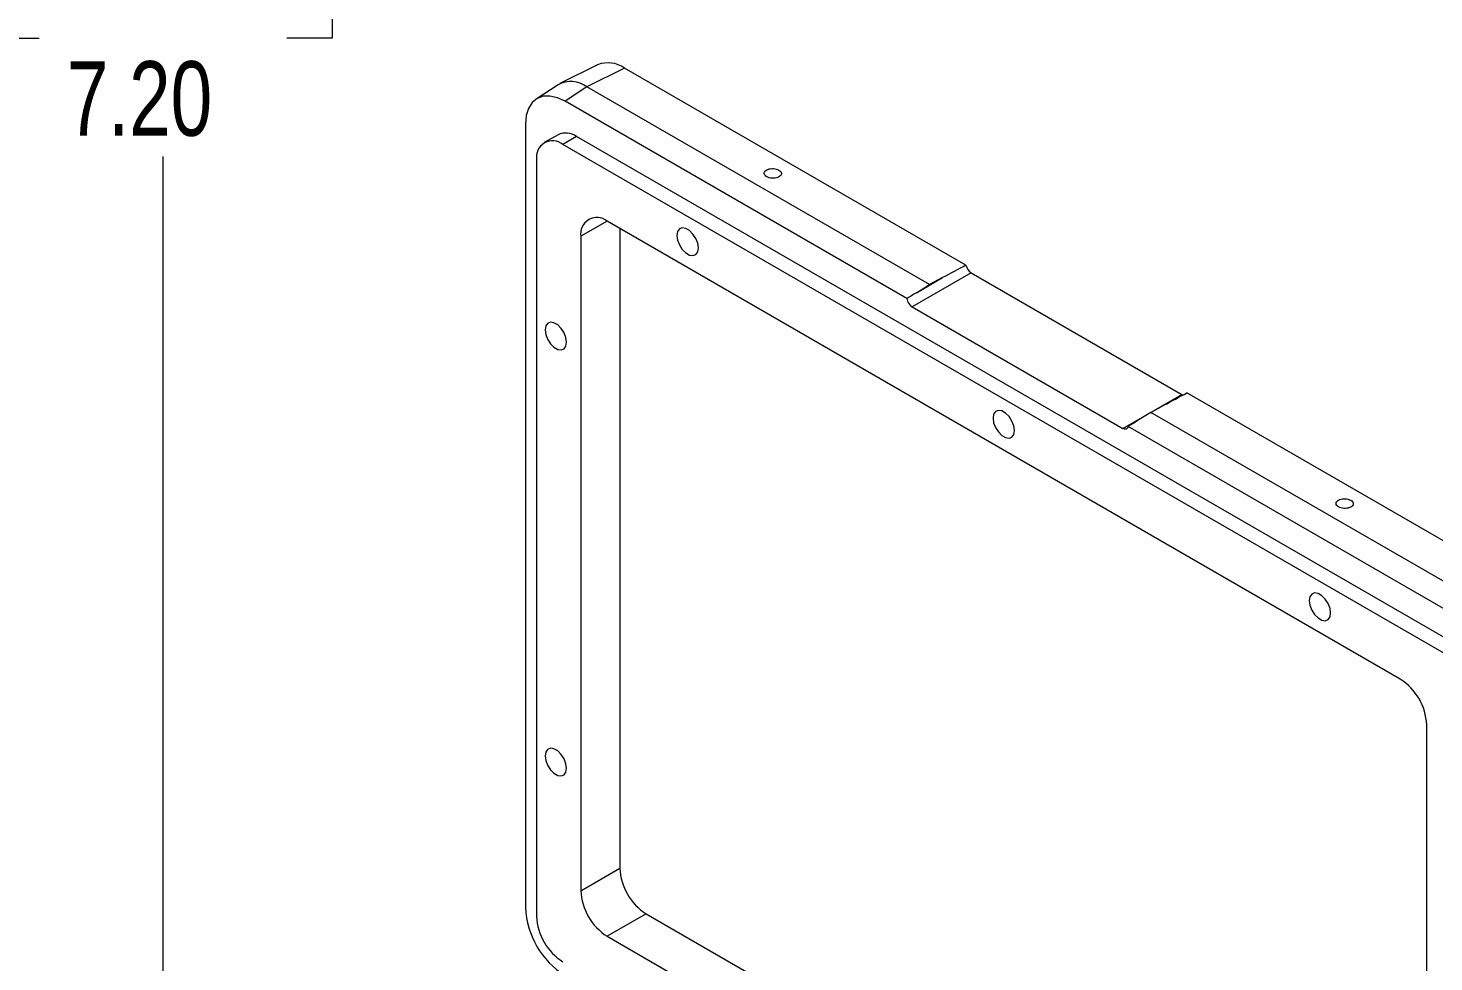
# Model space of a CAD drawing. Header units: inches. Extents: x 0 to 11, y 0 to 8.5.
# Drawn here: x 7.432 to 9.79, y 3.038 to 4.604 of the extents above; entities that cross this region are included whole.
import ezdxf

# ---------------------------------------------------------------- set-up
doc = ezdxf.new("R2010")
doc.units = ezdxf.units.IN
doc.header["$MEASUREMENT"] = 0
doc.layers.add('SLD-0', color=7, linetype='Continuous', lineweight=0)
doc.styles.add('SLDTEXTSTYLE2', font='TXT', dxfattribs={"width": 0.75})
doc.dimstyles.new('SLDDIMSTYLE1', dxfattribs={"dimtxt": 0.166667, "dimasz": 0.2, "dimexe": 0, "dimexo": 0.0625, "dimgap": 0.041667, "dimtad": 0, "dimtih": 1, "dimtoh": 1, "dimlfac": 2, "dimzin": 4, "dimdsep": 46, "dimtxsty": 'SLDTEXTSTYLE2', "dimsah": 1, "dimcen": 0.09, "dimadec": 0, "dimazin": 0, "dimtfac": 1, "dimtofl": 0, "dimtmove": 0, "dimatfit": 3, "dimfxl": 1, "dimtolj": 1, "dimtzin": 12, "dimarcsym": 0})

# ---------------------------------------------------------------- blocks, each defined once
blk = doc.blocks.new('*D14')
at = {"layer": 'SLD-0'}
for p, q in [((7.1396, 6.3421), (7.6978, 6.3421)), ((7.6584, 6.3421), (7.6584, 4.7859)), ((7.3747, 4.7859), (7.3747, 4.5874)), ((7.3747, 4.7859), (7.4507, 4.7859)), ((7.9421, 4.7859), (7.8662, 4.7859)), ((7.9421, 4.7859), (7.9421, 4.5874)), ((7.3747, 4.5874), (7.4507, 4.5874)), ((7.9421, 4.5874), (7.8662, 4.5874)), ((7.6584, 2.7421), (7.6584, 4.3888)), ((7.1396, 2.7421), (7.6978, 2.7421))]:
    blk.add_line(p, q, dxfattribs=at)
for points in [[(7.6584, 6.3421), (7.6284, 6.1421), (7.6884, 6.1421)], [(7.6584, 2.7421), (7.6884, 2.9421), (7.6284, 2.9421)]]:
    blk.add_solid(points, dxfattribs=at)
at = {"layer": 'SLD-0', "char_height": 0.125, "attachment_point": 1, "style": 'SLDTEXTSTYLE2'}
for s, insert in [('182.9', (7.4507, 4.747)), ('7.20', (7.4968, 4.5485))]:
    blk.add_mtext(s, dxfattribs=dict(at, insert=insert))

msp = doc.modelspace()

# ---------------------------------------------------------------- linework, layer by layer
at = {"color": 7, "linetype": 'Continuous', "lineweight": 15}
for p, q in [((8.38726, 4.54257), (8.32415, 4.51105)), ((8.43245, 4.53703), (8.36933, 4.50551)), ((9.00518, 4.2064), (8.43245, 4.53703)), ((8.32088, 4.50916), (8.2842, 4.48492)), ((8.36933, 4.50551), (8.33265, 4.48127)), ((8.94389, 4.17382), (8.36933, 4.50551)), ((8.90602, 4.15027), (8.33265, 4.48127)), ((8.2664, 4.44301), (8.2664, 3.12931)), ((8.32081, 4.42528), (8.29783, 4.41202)), ((8.35205, 4.42219), (8.32907, 4.40892)), ((9.83095, 3.56844), (8.35205, 4.42219)), ((9.80797, 3.55517), (8.32907, 4.40892)), ((8.28488, 4.3834), (8.28488, 3.11452)), ((8.40331, 4.28034), (8.35912, 4.25482)), ((9.73373, 3.5123), (8.40331, 4.28034)), ((8.35912, 4.25482), (8.35912, 3.15739)), ((8.42452, 4.26809), (8.42452, 3.19515)), ((9.01376, 4.1937), (8.91476, 4.13655)), ((8.9219, 4.16016), (8.96602, 4.18563)), ((8.9219, 4.16016), (8.94389, 4.17382)), ((8.96602, 4.18563), (8.94389, 4.17382)), ((9.01376, 4.1937), (9.36724, 3.98964)), ((8.91476, 4.13655), (9.26825, 3.93249)), ((9.26825, 3.93249), (9.36724, 3.98964)), ((9.94855, 3.6618), (9.37582, 3.99243)), ((9.31513, 3.95951), (9.33712, 3.9714)), ((9.31513, 3.95951), (9.293, 3.94593)), ((9.88969, 3.62782), (9.31513, 3.95951)), ((9.85036, 3.60512), (9.27698, 3.93612)), ((9.77793, 2.33833), (9.77793, 3.43576)), ((8.35912, 3.15739), (8.42452, 3.19515)), ((8.46872, 3.1186), (8.40331, 3.08084)), ((8.46872, 3.1186), (9.77793, 2.36281)), ((8.40331, 3.08084), (9.73373, 2.31281))]:
    msp.add_line(p, q, dxfattribs=at)
at = {"color": 7, "linetype": 'Continuous', "lineweight": 15, "flags": 128}
for points in [[(8.33265, 4.48127), (8.31972, 4.48726), (8.30729, 4.49009), (8.29584, 4.48963), (8.2858, 4.48591), (8.27756, 4.47908), (8.27144, 4.46939), (8.26767, 4.45721), (8.2664, 4.44301)], [(8.69147, 4.36583), (8.69309, 4.36472), (8.69435, 4.36348), (8.69522, 4.36214), (8.69566, 4.36074), (8.69566, 4.35933), (8.69522, 4.35795), (8.69435, 4.35665), (8.69309, 4.35545), (8.69147, 4.35441), (8.68953, 4.35354), (8.68734, 4.35288), (8.68497, 4.35245), (8.68248, 4.35225), (8.67995, 4.35231), (8.67746, 4.3526), (8.67508, 4.35313), (8.6729, 4.35388), (8.67096, 4.35482), (8.66934, 4.35593), (8.66807, 4.35718), (8.66721, 4.35852), (8.66677, 4.35991), (8.66677, 4.36132), (8.66721, 4.3627), (8.66807, 4.36401), (8.66934, 4.3652), (8.67096, 4.36625), (8.6729, 4.36711), (8.67508, 4.36777), (8.67746, 4.36821), (8.67995, 4.3684), (8.68248, 4.36835), (8.68497, 4.36806), (8.68734, 4.36753), (8.68953, 4.36678), (8.69147, 4.36583)], [(8.55622, 4.23534), (8.55514, 4.24309), (8.552, 4.25116), (8.54721, 4.25858), (8.54132, 4.26445), (8.53506, 4.26806), (8.52918, 4.26899), (8.52438, 4.26711), (8.52125, 4.26265), (8.52016, 4.25616), (8.52125, 4.24841), (8.52438, 4.24034), (8.52918, 4.23292), (8.53506, 4.22705), (8.54132, 4.22344), (8.54721, 4.22251), (8.552, 4.22439), (8.55514, 4.22885), (8.55622, 4.23534)], [(8.33525, 4.07712), (8.33417, 4.08487), (8.33103, 4.09294), (8.32624, 4.10035), (8.32035, 4.10622), (8.31409, 4.10984), (8.30821, 4.11076), (8.30341, 4.10888), (8.30028, 4.10443), (8.29919, 4.09794), (8.30028, 4.09019), (8.30341, 4.08212), (8.30821, 4.0747), (8.31409, 4.06883), (8.32035, 4.06521), (8.32624, 4.06429), (8.33103, 4.06617), (8.33417, 4.07062), (8.33525, 4.07712)], [(9.36724, 3.98964), (9.3687, 3.98893), (9.36913, 3.98878)], [(9.08655, 3.92919), (9.08547, 3.93694), (9.08233, 3.94501), (9.07754, 3.95243), (9.07165, 3.9583), (9.06539, 3.96191), (9.05951, 3.96284), (9.05471, 3.96096), (9.05158, 3.9565), (9.05049, 3.95001), (9.05158, 3.94226), (9.05471, 3.93419), (9.05951, 3.92677), (9.06539, 3.9209), (9.07165, 3.91729), (9.07754, 3.91636), (9.08233, 3.91824), (9.08547, 3.9227), (9.08655, 3.92919)], [(9.27698, 3.93612), (9.27661, 3.93457), (9.27598, 3.93329), (9.2751, 3.93229), (9.27401, 3.93163), (9.27273, 3.93131), (9.27132, 3.93135), (9.26981, 3.93175), (9.26825, 3.93249)], [(9.65064, 3.81211), (9.65226, 3.811), (9.65353, 3.80976), (9.65439, 3.80842), (9.65483, 3.80702), (9.65483, 3.80561), (9.65439, 3.80424), (9.65353, 3.80293), (9.65226, 3.80174), (9.65064, 3.80069), (9.6487, 3.79982), (9.64651, 3.79916), (9.64414, 3.79873), (9.64165, 3.79854), (9.63912, 3.79859), (9.63663, 3.79888), (9.63426, 3.79941), (9.63207, 3.80016), (9.63013, 3.8011), (9.62851, 3.80221), (9.62724, 3.80346), (9.62638, 3.8048), (9.62594, 3.8062), (9.62594, 3.8076), (9.62638, 3.80898), (9.62724, 3.81029), (9.62851, 3.81148), (9.63013, 3.81253), (9.63207, 3.81339), (9.63426, 3.81405), (9.63663, 3.81449), (9.63912, 3.81468), (9.64165, 3.81463), (9.64414, 3.81434), (9.64651, 3.81381), (9.6487, 3.81306), (9.65064, 3.81211)], [(9.61688, 3.62304), (9.6158, 3.63079), (9.61267, 3.63886), (9.60787, 3.64627), (9.60198, 3.65214), (9.59572, 3.65576), (9.58984, 3.65668), (9.58504, 3.6548), (9.58191, 3.65035), (9.58082, 3.64385), (9.58191, 3.63611), (9.58504, 3.62804), (9.58984, 3.62062), (9.59572, 3.61475), (9.60198, 3.61113), (9.60787, 3.61021), (9.61267, 3.61209), (9.6158, 3.61654), (9.61688, 3.62304)], [(8.33525, 3.36264), (8.33417, 3.37039), (8.33103, 3.37846), (8.32624, 3.38588), (8.32035, 3.39175), (8.31409, 3.39537), (8.30821, 3.39629), (8.30341, 3.39441), (8.30028, 3.38996), (8.29919, 3.38346), (8.30028, 3.37571), (8.30341, 3.36764), (8.30821, 3.36023), (8.31409, 3.35435), (8.32035, 3.35074), (8.32624, 3.34982), (8.33103, 3.35169), (8.33417, 3.35615), (8.33525, 3.36264)]]:
    msp.add_lwpolyline(points, dxfattribs=at)
at = {"color": 7, "linetype": 'Continuous', "lineweight": 15}
for centre, radius, start, end in [((8.40473, 4.49797), 0.04789, 54.633, 111.38448), ((8.34221, 4.46895), 0.04552, 53.42971, 117.94437), ((8.31182, 4.38777), 0.02729, 50.79677, 189.2141), ((8.33375, 4.39664), 0.03144, 54.38223, 114.30743), ((8.38606, 4.25919), 0.02729, 50.79666, 189.21409), ((13.29745, -3.93175), 9.20071, 117.808321, 118.084337), ((9.02441, 4.21014), 0.01959, 191.01107, 237.06597), ((13.97457, -3.97264), 9.57454, 121.851457, 121.963402), ((8.92536, 4.15295), 0.01952, 187.87881, 237.11405), ((5.04677, 11.91157), 9.02516, 298.383889, 298.663523), ((4.21759, 12.21234), 9.70017, 301.438138, 301.549064), ((9.68198, 3.43139), 0.09605, 2.60545, 57.39455), ((8.52048, 3.19951), 0.09605, 182.60545, 237.39455), ((8.45507, 3.16175), 0.09605, 182.60545, 237.39455), ((8.4102, 3.13584), 0.14395, 182.59755, 237.40245), ((8.38083, 3.11888), 0.09605, 182.60545, 237.39451)]:
    msp.add_arc(centre, radius, start, end, dxfattribs=at)

# ---------------------------------------------------------------- dimensions: what is measured, and where the dimension line sits
at = {"layer": 'SLD-0'}
dim = msp.add_linear_dim(base=(7.65841, 2.74209), p1=(7.1002, 6.34209), p2=(7.1002, 2.74209), angle=90, dimstyle='SLDDIMSTYLE1', override={"dimtxt": 0.166667, "dimasz": 0.2, "dimexe": 0.03937, "dimexo": 0.03937, "dimgap": 0.06, "dimtad": 0, "dimtih": 1, "dimtoh": 1, "dimlfac": 2, "dimzin": 4, "dimtzin": 12}, dxfattribs=at)
dim.commit()
dim.dimension.update_dxf_attribs({"geometry": '*D14', "text_midpoint": (7.65841, 4.58736), "dimtype": 160})

doc.saveas('drawing.dxf')
